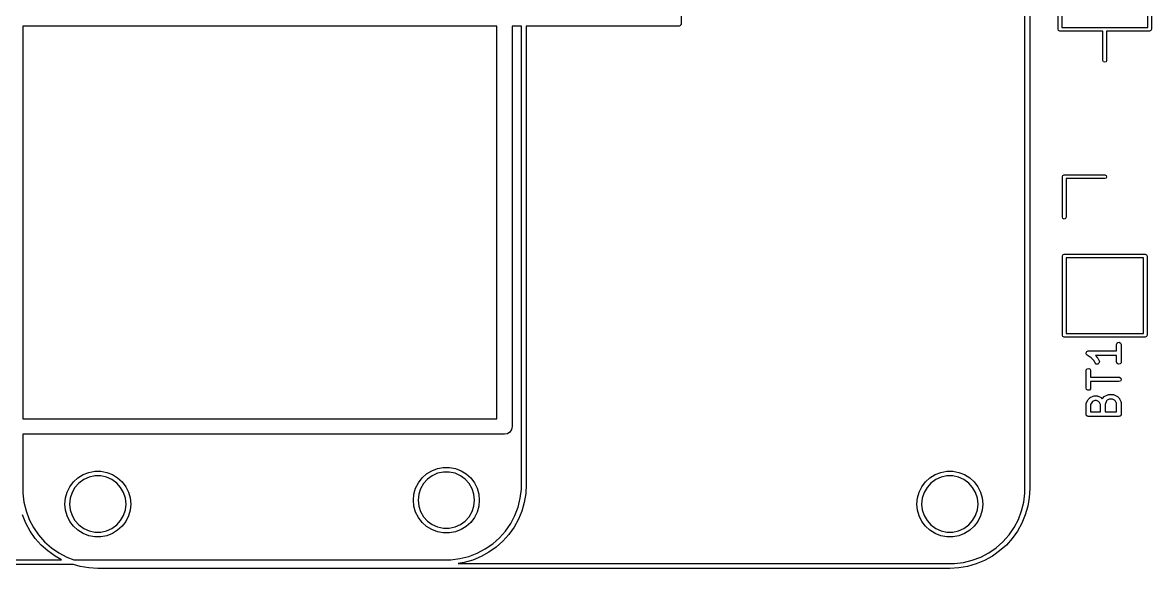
# Model space of a CAD drawing. Extents: x 2.2 to 5.02, y -4.1 to -2.37.
# Drawn here: x 3.503 to 4.96, y -4.103 to -3.398 of the extents above; entities that cross this region are included whole.
import ezdxf

# ---------------------------------------------------------------- set-up
doc = ezdxf.new("R2010")
doc.units = 0
doc.header["$MEASUREMENT"] = 0
doc.layers.add('BLACK', color=7, linetype='CONTINUOUS')

msp = doc.modelspace()

# ---------------------------------------------------------------- linework, layer by layer
at = {"layer": 'BLACK', "linetype": 'CONTINUOUS'}
for p, q in [((4.79685, -4), (4.79685, -2.6)), ((4.80315, -2.6), (4.80315, -4)), ((4.35315, -3.20315), (4.35315, -3.4)), ((4.83976, -3.40709), (4.83976, -3.19291)), ((4.96024, -3.19291), (4.96024, -3.40709)), ((4.84449, -3.23543), (4.84449, -3.40472)), ((4.95551, -3.40472), (4.95551, -3.23543)), ((3.50315, -3.40315), (3.50315, -3.91)), ((4.115, -3.40315), (3.50315, -3.40315)), ((4.115, -3.91), (4.115, -3.40315)), ((4.135, -3.40315), (4.135, -3.92)), ((4.14685, -3.40315), (4.135, -3.40315)), ((4.14685, -3.995), (4.14685, -3.40315)), ((4.35, -3.40315), (4.15315, -3.40315)), ((4.15315, -3.40315), (4.15315, -3.995)), ((4.35077, -3.40287), (4.35, -3.40315)), ((4.35157, -3.40273), (4.35077, -3.40287)), ((4.35176, -3.40251), (4.35157, -3.40273)), ((4.35202, -3.40241), (4.35176, -3.40251)), ((4.35243, -3.4017), (4.35202, -3.40241)), ((4.35296, -3.40108), (4.35243, -3.4017)), ((4.35303, -3.40067), (4.35296, -3.40108)), ((4.3531, -3.40055), (4.35303, -3.40067)), ((4.35315, -3.4), (4.35308, -3.40041)), ((4.35308, -3.40041), (4.3531, -3.40055)), ((4.84046, -3.40876), (4.83976, -3.40709)), ((4.84213, -3.40945), (4.84046, -3.40876)), ((4.89764, -3.40945), (4.84213, -3.40945)), ((4.84449, -3.40472), (4.95551, -3.40472)), ((4.89764, -3.44724), (4.89764, -3.40945)), ((4.95787, -3.40945), (4.90236, -3.40945)), ((4.90236, -3.40945), (4.90236, -3.44724)), ((4.95954, -3.40876), (4.95787, -3.40945)), ((4.96024, -3.40709), (4.95954, -3.40876)), ((4.89833, -3.44891), (4.89764, -3.44724)), ((4.9, -3.44961), (4.89833, -3.44891)), ((4.90167, -3.44891), (4.9, -3.44961)), ((4.90236, -3.44724), (4.90167, -3.44891)), ((4.84528, -3.59744), (4.84597, -3.59577)), ((4.84528, -3.6498), (4.84528, -3.59744)), ((4.84597, -3.59577), (4.84764, -3.59508)), ((4.84764, -3.59508), (4.9, -3.59508)), ((4.9, -3.59508), (4.90167, -3.59577)), ((4.90167, -3.59911), (4.9, -3.5998)), ((4.90167, -3.59577), (4.90236, -3.59744)), ((4.90236, -3.59744), (4.90167, -3.59911)), ((4.9, -3.5998), (4.85, -3.5998)), ((4.85, -3.5998), (4.85, -3.6498)), ((4.84597, -3.65147), (4.84528, -3.6498)), ((4.84764, -3.65217), (4.84597, -3.65147)), ((4.84931, -3.65147), (4.84764, -3.65217)), ((4.85, -3.6498), (4.84931, -3.65147)), ((4.84528, -3.6998), (4.84597, -3.69813)), ((4.84528, -3.80217), (4.84528, -3.6998)), ((4.84597, -3.69813), (4.84764, -3.69744)), ((4.84764, -3.69744), (4.95236, -3.69744)), ((4.95236, -3.69744), (4.95403, -3.69813)), ((4.95403, -3.69813), (4.95472, -3.6998)), ((4.95472, -3.6998), (4.95472, -3.80217)), ((4.85, -3.70217), (4.85, -3.7998)), ((4.95, -3.70217), (4.85, -3.70217)), ((4.95, -3.7998), (4.95, -3.70217)), ((4.84597, -3.80384), (4.84528, -3.80217)), ((4.85, -3.7998), (4.95, -3.7998)), ((4.95472, -3.80217), (4.95403, -3.80384)), ((4.84764, -3.80453), (4.84597, -3.80384)), ((4.95236, -3.80453), (4.84764, -3.80453)), ((4.91526, -3.81407), (4.91544, -3.81306)), ((4.91526, -3.82236), (4.91526, -3.81407)), ((4.91544, -3.81306), (4.91674, -3.81151)), ((4.91674, -3.81151), (4.91873, -3.81116)), ((4.91873, -3.81116), (4.92048, -3.81217)), ((4.92048, -3.81217), (4.92117, -3.81407)), ((4.92117, -3.81407), (4.92117, -3.83657)), ((4.95403, -3.80384), (4.95236, -3.80453)), ((4.8759, -3.82513), (4.87596, -3.82497)), ((4.87614, -3.82595), (4.8759, -3.82513)), ((4.87594, -3.8248), (4.87636, -3.82406)), ((4.87596, -3.82497), (4.87594, -3.8248)), ((4.87629, -3.82679), (4.87614, -3.82595)), ((4.87642, -3.8269), (4.87629, -3.82679)), ((4.87636, -3.82406), (4.87671, -3.82328)), ((4.87646, -3.82707), (4.87642, -3.8269)), ((4.87721, -3.82777), (4.87646, -3.82707)), ((4.87671, -3.82328), (4.87686, -3.8232)), ((4.87686, -3.8232), (4.87695, -3.82305)), ((4.87695, -3.82305), (4.87775, -3.82276)), ((4.88259, -3.83136), (4.87721, -3.82777)), ((4.87775, -3.82276), (4.87852, -3.82238)), ((4.87852, -3.82238), (4.87868, -3.82242)), ((4.87868, -3.82242), (4.87884, -3.82236)), ((4.87884, -3.82236), (4.91526, -3.82236)), ((4.88579, -3.83456), (4.88259, -3.83136)), ((4.91526, -3.82827), (4.88785, -3.82827)), ((4.88785, -3.82827), (4.8903, -3.83073)), ((4.8903, -3.83073), (4.89081, -3.83145)), ((4.89081, -3.83145), (4.89086, -3.8315)), ((4.89086, -3.8315), (4.89273, -3.83524)), ((4.91526, -3.83657), (4.91526, -3.82827)), ((4.87589, -3.84781), (4.87607, -3.8468)), ((4.87607, -3.8468), (4.87737, -3.84526)), ((4.87737, -3.84526), (4.87936, -3.84491)), ((4.87936, -3.84491), (4.88111, -3.84592)), ((4.88111, -3.84592), (4.8818, -3.84781)), ((4.88745, -3.83789), (4.88579, -3.83456)), ((4.88892, -3.83927), (4.88745, -3.83789)), ((4.89093, -3.8394), (4.88892, -3.83927)), ((4.89256, -3.83819), (4.89093, -3.8394)), ((4.89303, -3.83623), (4.89256, -3.83819)), ((4.89273, -3.83524), (4.89303, -3.83623)), ((4.91595, -3.83846), (4.91526, -3.83657)), ((4.9177, -3.83947), (4.91595, -3.83846)), ((4.91969, -3.83912), (4.9177, -3.83947)), ((4.92099, -3.83758), (4.91969, -3.83912)), ((4.92117, -3.83657), (4.92099, -3.83758)), ((4.87589, -3.87031), (4.87589, -3.84781)), ((4.8818, -3.84781), (4.8818, -3.85611)), ((4.8818, -3.85611), (4.91821, -3.85611)), ((4.91821, -3.85611), (4.91922, -3.85629)), ((4.92011, -3.86132), (4.91821, -3.86202)), ((4.91922, -3.85629), (4.92077, -3.85759)), ((4.92112, -3.85958), (4.92011, -3.86132)), ((4.92077, -3.85759), (4.92112, -3.85958)), ((4.87658, -3.87221), (4.87589, -3.87031)), ((4.87833, -3.87322), (4.87658, -3.87221)), ((4.88032, -3.87287), (4.87833, -3.87322)), ((4.88162, -3.87132), (4.88032, -3.87287)), ((4.8818, -3.87031), (4.88162, -3.87132)), ((4.91821, -3.86202), (4.8818, -3.86202)), ((4.8818, -3.86202), (4.8818, -3.87031)), ((4.87589, -3.89093), (4.87607, -3.88992)), ((4.87589, -3.90406), (4.87589, -3.89093)), ((4.87607, -3.88992), (4.87618, -3.88979)), ((4.87618, -3.88979), (4.8762, -3.88961)), ((4.8762, -3.88961), (4.87808, -3.88586)), ((4.87808, -3.88586), (4.8786, -3.88515)), ((4.8786, -3.88515), (4.87863, -3.8851)), ((4.87863, -3.8851), (4.8805, -3.88322)), ((4.8805, -3.88322), (4.88123, -3.88272)), ((4.88123, -3.88272), (4.88127, -3.88267)), ((4.88127, -3.88267), (4.88502, -3.88079)), ((4.88314, -3.88893), (4.8818, -3.89163)), ((4.88434, -3.88774), (4.88314, -3.88893)), ((4.88704, -3.88639), (4.88434, -3.88774)), ((4.88502, -3.88079), (4.886, -3.8805)), ((4.886, -3.8805), (4.88618, -3.88054)), ((4.88618, -3.88054), (4.88634, -3.88048)), ((4.88634, -3.88048), (4.89009, -3.88048)), ((4.88939, -3.88639), (4.88704, -3.88639)), ((4.89209, -3.88774), (4.88939, -3.88639)), ((4.89009, -3.88048), (4.8911, -3.88066)), ((4.8911, -3.88066), (4.89124, -3.88077)), ((4.89124, -3.88077), (4.89141, -3.88079)), ((4.89141, -3.88079), (4.89516, -3.88267)), ((4.89329, -3.88893), (4.89209, -3.88774)), ((4.89464, -3.89163), (4.89329, -3.88893)), ((4.89516, -3.88267), (4.89587, -3.88319)), ((4.89587, -3.88319), (4.89593, -3.88322)), ((4.89593, -3.88322), (4.89681, -3.8841)), ((4.89681, -3.8841), (4.89715, -3.88347)), ((4.89715, -3.88347), (4.8973, -3.88338)), ((4.8973, -3.88338), (4.89738, -3.88322)), ((4.89738, -3.88322), (4.89925, -3.88135)), ((4.89925, -3.88135), (4.89998, -3.88084)), ((4.89998, -3.88084), (4.90002, -3.88079)), ((4.90002, -3.88079), (4.90377, -3.87892)), ((4.90205, -3.8869), (4.90054, -3.89141)), ((4.90309, -3.88586), (4.90205, -3.8869)), ((4.90579, -3.88451), (4.90309, -3.88586)), ((4.90377, -3.87892), (4.90475, -3.87863)), ((4.90475, -3.87863), (4.90492, -3.87867)), ((4.90492, -3.87867), (4.90509, -3.87861)), ((4.90509, -3.87861), (4.91071, -3.87861)), ((4.91002, -3.88451), (4.90579, -3.88451)), ((4.91271, -3.88586), (4.91002, -3.88451)), ((4.91071, -3.87861), (4.91172, -3.87879)), ((4.91172, -3.87879), (4.91186, -3.8789)), ((4.91186, -3.8789), (4.91203, -3.87892)), ((4.91203, -3.87892), (4.91578, -3.88079)), ((4.91391, -3.88706), (4.91271, -3.88586)), ((4.91526, -3.88976), (4.91391, -3.88706)), ((4.91526, -3.9011), (4.91526, -3.88976)), ((4.91578, -3.88079), (4.91649, -3.88132)), ((4.91649, -3.88132), (4.91655, -3.88135)), ((4.91655, -3.88135), (4.91843, -3.88322)), ((4.91843, -3.88322), (4.91893, -3.88394)), ((4.91893, -3.88394), (4.91898, -3.88399)), ((4.91898, -3.88399), (4.92085, -3.88774)), ((4.92085, -3.88774), (4.92115, -3.88872)), ((4.92115, -3.88872), (4.92111, -3.88889)), ((4.92111, -3.88889), (4.92117, -3.88906)), ((4.92117, -3.88906), (4.92117, -3.90406)), ((4.87615, -3.90478), (4.87589, -3.90406)), ((4.87629, -3.90553), (4.87615, -3.90478)), ((4.87649, -3.9057), (4.87629, -3.90553)), ((4.8818, -3.89163), (4.8818, -3.9011)), ((4.8818, -3.9011), (4.89464, -3.9011)), ((4.89464, -3.9011), (4.89464, -3.89163)), ((4.90054, -3.89141), (4.90054, -3.9011)), ((4.90054, -3.9011), (4.91526, -3.9011)), ((4.92049, -3.90565), (4.92011, -3.90632)), ((4.92099, -3.90507), (4.92049, -3.90565)), ((4.92106, -3.90468), (4.92099, -3.90507)), ((4.92112, -3.90457), (4.92106, -3.90468)), ((4.92117, -3.90406), (4.9211, -3.90444)), ((4.9211, -3.90444), (4.92112, -3.90457)), ((3.50315, -3.91), (4.115, -3.91)), ((4.135, -3.92), (4.13424, -3.92383)), ((4.87658, -3.90595), (4.87649, -3.9057)), ((4.87725, -3.90634), (4.87658, -3.90595)), ((4.87783, -3.90683), (4.87725, -3.90634)), ((4.87822, -3.9069), (4.87783, -3.90683)), ((4.87833, -3.90696), (4.87822, -3.9069)), ((4.87846, -3.90694), (4.87833, -3.90696)), ((4.87884, -3.90701), (4.87846, -3.90694)), ((4.91821, -3.90701), (4.87884, -3.90701)), ((4.91893, -3.90675), (4.91821, -3.90701)), ((4.91969, -3.90661), (4.91893, -3.90675)), ((4.91986, -3.90641), (4.91969, -3.90661)), ((4.92011, -3.90632), (4.91986, -3.90641)), ((4.125, -3.93), (3.50315, -3.93)), ((3.50315, -3.93), (3.50315, -4)), ((4.12883, -3.92924), (4.125, -3.93)), ((4.13207, -3.92707), (4.12883, -3.92924)), ((4.13424, -3.92383), (4.13207, -3.92707)), ((3.58836, -3.9791), (3.59608, -3.97766)), ((3.59608, -3.97766), (3.60392, -3.97766)), ((3.60392, -3.97766), (3.61164, -3.9791)), ((4.02438, -3.98107), (4.03105, -3.97694)), ((4.03105, -3.97694), (4.03836, -3.9741)), ((4.03836, -3.9741), (4.04608, -3.97266)), ((4.04608, -3.97266), (4.05392, -3.97266)), ((4.05392, -3.97266), (4.06164, -3.9741)), ((4.06164, -3.9741), (4.06895, -3.97694)), ((4.06895, -3.97694), (4.07562, -3.98107)), ((4.68836, -3.9791), (4.69608, -3.97766)), ((4.69608, -3.97766), (4.70392, -3.97766)), ((4.70392, -3.97766), (4.71164, -3.9791)), ((3.56385, -3.99762), (3.56858, -3.99135)), ((3.56858, -3.99135), (3.57438, -3.98607)), ((3.57563, -3.99293), (3.57054, -3.99859)), ((3.57438, -3.98607), (3.58105, -3.98194)), ((3.58179, -3.98846), (3.57563, -3.99293)), ((3.58105, -3.98194), (3.58836, -3.9791)), ((3.58875, -3.98536), (3.58179, -3.98846)), ((3.59619, -3.98378), (3.58875, -3.98536)), ((3.60381, -3.98378), (3.59619, -3.98378)), ((3.61125, -3.98536), (3.60381, -3.98378)), ((3.61821, -3.98846), (3.61125, -3.98536)), ((3.61164, -3.9791), (3.61895, -3.98194)), ((3.62437, -3.99293), (3.61821, -3.98846)), ((3.61895, -3.98194), (3.62562, -3.98607)), ((3.62946, -3.99859), (3.62437, -3.99293)), ((3.62562, -3.98607), (3.63142, -3.99135)), ((3.63142, -3.99135), (3.63615, -3.99762)), ((4.01035, -3.99964), (4.01385, -3.99262)), ((4.01385, -3.99262), (4.01858, -3.98635)), ((4.01858, -3.98635), (4.02438, -3.98107)), ((4.02563, -3.98793), (4.02054, -3.99359)), ((4.03179, -3.98346), (4.02563, -3.98793)), ((4.03875, -3.98036), (4.03179, -3.98346)), ((4.04619, -3.97878), (4.03875, -3.98036)), ((4.05381, -3.97878), (4.04619, -3.97878)), ((4.06125, -3.98036), (4.05381, -3.97878)), ((4.06821, -3.98346), (4.06125, -3.98036)), ((4.07437, -3.98793), (4.06821, -3.98346)), ((4.07946, -3.99359), (4.07437, -3.98793)), ((4.07562, -3.98107), (4.08142, -3.98635)), ((4.08142, -3.98635), (4.08615, -3.99262)), ((4.08615, -3.99262), (4.08965, -3.99964)), ((4.66385, -3.99762), (4.66858, -3.99135)), ((4.66858, -3.99135), (4.67438, -3.98607)), ((4.67563, -3.99293), (4.67054, -3.99859)), ((4.67438, -3.98607), (4.68105, -3.98194)), ((4.68179, -3.98846), (4.67563, -3.99293)), ((4.68105, -3.98194), (4.68836, -3.9791)), ((4.68875, -3.98536), (4.68179, -3.98846)), ((4.69619, -3.98378), (4.68875, -3.98536)), ((4.70381, -3.98378), (4.69619, -3.98378)), ((4.71125, -3.98536), (4.70381, -3.98378)), ((4.71821, -3.98846), (4.71125, -3.98536)), ((4.71164, -3.9791), (4.71895, -3.98194)), ((4.72437, -3.99293), (4.71821, -3.98846)), ((4.71895, -3.98194), (4.72562, -3.98607)), ((4.72946, -3.99859), (4.72437, -3.99293)), ((4.72562, -3.98607), (4.73142, -3.99135)), ((4.73142, -3.99135), (4.73615, -3.99762)), ((3.50315, -4), (3.50315, -4.00586)), ((3.50315, -4.00586), (3.50456, -4.01749)), ((3.5582, -4.01219), (3.56035, -4.00464)), ((3.56035, -4.00464), (3.56385, -3.99762)), ((3.56673, -4.00519), (3.56438, -4.01243)), ((3.57054, -3.99859), (3.56673, -4.00519)), ((3.63327, -4.00519), (3.62946, -3.99859)), ((3.63562, -4.01243), (3.63327, -4.00519)), ((3.63615, -3.99762), (3.63965, -4.00464)), ((3.63965, -4.00464), (3.6418, -4.01219)), ((4.00748, -4.015), (4.0082, -4.00719)), ((4.0082, -4.00719), (4.01035, -3.99964)), ((4.01438, -4.00743), (4.01358, -4.015)), ((4.01673, -4.00019), (4.01438, -4.00743)), ((4.02054, -3.99359), (4.01673, -4.00019)), ((4.08327, -4.00019), (4.07946, -3.99359)), ((4.08562, -4.00743), (4.08327, -4.00019)), ((4.08642, -4.015), (4.08562, -4.00743)), ((4.08965, -3.99964), (4.0918, -4.00719)), ((4.0918, -4.00719), (4.09252, -4.015)), ((4.14544, -4.01249), (4.14685, -4.00086)), ((4.14685, -4.00086), (4.14685, -3.995)), ((4.1525, -4.00655), (4.15056, -4.01795)), ((4.15315, -3.995), (4.1525, -4.00655)), ((4.6582, -4.01219), (4.66035, -4.00464)), ((4.66035, -4.00464), (4.66385, -3.99762)), ((4.66673, -4.00519), (4.66438, -4.01243)), ((4.67054, -3.99859), (4.66673, -4.00519)), ((4.73327, -4.00519), (4.72946, -3.99859)), ((4.73562, -4.01243), (4.73327, -4.00519)), ((4.73615, -3.99762), (4.73965, -4.00464)), ((4.73965, -4.00464), (4.7418, -4.01219)), ((4.79544, -4.01749), (4.79685, -4.00586)), ((4.79685, -4.00586), (4.79685, -4)), ((4.80315, -4), (4.8025, -4.01155)), ((3.50456, -4.01749), (3.50737, -4.02887)), ((3.55748, -4.02), (3.5582, -4.01219)), ((3.5582, -4.02781), (3.55748, -4.02)), ((3.56438, -4.01243), (3.56358, -4.02)), ((3.56358, -4.02), (3.56438, -4.02757)), ((3.63642, -4.02), (3.63562, -4.01243)), ((3.63562, -4.02757), (3.63642, -4.02)), ((3.6418, -4.01219), (3.64252, -4.02)), ((3.64252, -4.02), (3.6418, -4.02781)), ((4.0082, -4.02281), (4.00748, -4.015)), ((4.01358, -4.015), (4.01438, -4.02257)), ((4.08562, -4.02257), (4.08642, -4.015)), ((4.09252, -4.015), (4.0918, -4.02281)), ((4.14263, -4.02387), (4.14544, -4.01249)), ((4.15056, -4.01795), (4.14736, -4.02907)), ((4.65748, -4.02), (4.6582, -4.01219)), ((4.6582, -4.02781), (4.65748, -4.02)), ((4.66438, -4.01243), (4.66358, -4.02)), ((4.66358, -4.02), (4.66438, -4.02757)), ((4.73642, -4.02), (4.73562, -4.01243)), ((4.73562, -4.02757), (4.73642, -4.02)), ((4.7418, -4.01219), (4.74252, -4.02)), ((4.74252, -4.02), (4.7418, -4.02781)), ((4.79263, -4.02887), (4.79544, -4.01749)), ((4.8025, -4.01155), (4.80056, -4.02295)), ((3.50707, -4.04475), (3.50264, -4.03407)), ((3.50737, -4.02887), (3.51152, -4.03982)), ((3.56035, -4.03536), (3.5582, -4.02781)), ((3.56385, -4.04238), (3.56035, -4.03536)), ((3.56438, -4.02757), (3.56673, -4.03481)), ((3.56673, -4.03481), (3.57054, -4.04141)), ((3.62946, -4.04141), (3.63327, -4.03481)), ((3.63327, -4.03481), (3.63562, -4.02757)), ((3.63965, -4.03536), (3.63615, -4.04238)), ((3.6418, -4.02781), (3.63965, -4.03536)), ((4.01035, -4.03036), (4.0082, -4.02281)), ((4.01385, -4.03738), (4.01035, -4.03036)), ((4.01438, -4.02257), (4.01673, -4.02981)), ((4.01673, -4.02981), (4.02054, -4.03641)), ((4.02054, -4.03641), (4.02563, -4.04207)), ((4.07437, -4.04207), (4.07946, -4.03641)), ((4.07946, -4.03641), (4.08327, -4.02981)), ((4.08327, -4.02981), (4.08562, -4.02257)), ((4.08965, -4.03036), (4.08615, -4.03738)), ((4.0918, -4.02281), (4.08965, -4.03036)), ((4.13303, -4.0452), (4.13848, -4.03482)), ((4.13848, -4.03482), (4.14263, -4.02387)), ((4.14736, -4.02907), (4.14293, -4.03975)), ((4.66035, -4.03536), (4.6582, -4.02781)), ((4.66385, -4.04238), (4.66035, -4.03536)), ((4.66438, -4.02757), (4.66673, -4.03481)), ((4.66673, -4.03481), (4.67054, -4.04141)), ((4.72946, -4.04141), (4.73327, -4.03481)), ((4.73327, -4.03481), (4.73562, -4.02757)), ((4.73965, -4.03536), (4.73615, -4.04238)), ((4.7418, -4.02781), (4.73965, -4.03536)), ((4.78848, -4.03982), (4.79263, -4.02887)), ((4.79736, -4.03407), (4.79293, -4.04475)), ((4.80056, -4.02295), (4.79736, -4.03407)), ((3.51266, -4.05488), (3.50707, -4.04475)), ((3.51152, -4.03982), (3.51697, -4.0502)), ((3.51697, -4.0502), (3.52362, -4.05984)), ((3.56858, -4.04865), (3.56385, -4.04238)), ((3.57438, -4.05393), (3.56858, -4.04865)), ((3.57054, -4.04141), (3.57563, -4.04707)), ((3.57563, -4.04707), (3.58179, -4.05154)), ((3.61821, -4.05154), (3.62437, -4.04707)), ((3.62437, -4.04707), (3.62946, -4.04141)), ((3.63142, -4.04865), (3.62562, -4.05393)), ((3.63615, -4.04238), (3.63142, -4.04865)), ((4.01858, -4.04365), (4.01385, -4.03738)), ((4.02438, -4.04893), (4.01858, -4.04365)), ((4.03105, -4.05306), (4.02438, -4.04893)), ((4.02563, -4.04207), (4.03179, -4.04654)), ((4.03179, -4.04654), (4.03875, -4.04964)), ((4.03875, -4.04964), (4.04619, -4.05122)), ((4.04619, -4.05122), (4.05381, -4.05122)), ((4.05381, -4.05122), (4.06125, -4.04964)), ((4.06125, -4.04964), (4.06821, -4.04654)), ((4.06821, -4.04654), (4.07437, -4.04207)), ((4.07562, -4.04893), (4.06895, -4.05306)), ((4.08142, -4.04365), (4.07562, -4.04893)), ((4.08615, -4.03738), (4.08142, -4.04365)), ((4.12638, -4.05484), (4.13303, -4.0452)), ((4.13734, -4.04988), (4.13065, -4.05931)), ((4.14293, -4.03975), (4.13734, -4.04988)), ((4.66858, -4.04865), (4.66385, -4.04238)), ((4.67438, -4.05393), (4.66858, -4.04865)), ((4.67054, -4.04141), (4.67563, -4.04707)), ((4.67563, -4.04707), (4.68179, -4.05154)), ((4.71821, -4.05154), (4.72437, -4.04707)), ((4.72437, -4.04707), (4.72946, -4.04141)), ((4.73142, -4.04865), (4.72562, -4.05393)), ((4.73615, -4.04238), (4.73142, -4.04865)), ((4.77638, -4.05984), (4.78303, -4.0502)), ((4.78303, -4.0502), (4.78848, -4.03982)), ((4.79293, -4.04475), (4.78734, -4.05488)), ((3.51935, -4.06431), (3.51266, -4.05488)), ((3.52706, -4.07294), (3.51935, -4.06431)), ((3.52362, -4.05984), (3.53139, -4.06861)), ((3.58105, -4.05806), (3.57438, -4.05393)), ((3.58836, -4.0609), (3.58105, -4.05806)), ((3.58179, -4.05154), (3.58875, -4.05464)), ((3.59608, -4.06234), (3.58836, -4.0609)), ((3.58875, -4.05464), (3.59619, -4.05622)), ((3.60392, -4.06234), (3.59608, -4.06234)), ((3.59619, -4.05622), (3.60381, -4.05622)), ((3.60381, -4.05622), (3.61125, -4.05464)), ((3.61164, -4.0609), (3.60392, -4.06234)), ((3.61125, -4.05464), (3.61821, -4.05154)), ((3.61895, -4.05806), (3.61164, -4.0609)), ((3.62562, -4.05393), (3.61895, -4.05806)), ((4.03836, -4.0559), (4.03105, -4.05306)), ((4.04608, -4.05734), (4.03836, -4.0559)), ((4.05392, -4.05734), (4.04608, -4.05734)), ((4.06164, -4.0559), (4.05392, -4.05734)), ((4.06895, -4.05306), (4.06164, -4.0559)), ((4.10984, -4.07138), (4.11861, -4.06361)), ((4.11861, -4.06361), (4.12638, -4.05484)), ((4.13065, -4.05931), (4.12294, -4.06794)), ((4.68105, -4.05806), (4.67438, -4.05393)), ((4.68836, -4.0609), (4.68105, -4.05806)), ((4.68179, -4.05154), (4.68875, -4.05464)), ((4.69608, -4.06234), (4.68836, -4.0609)), ((4.68875, -4.05464), (4.69619, -4.05622)), ((4.70392, -4.06234), (4.69608, -4.06234)), ((4.69619, -4.05622), (4.70381, -4.05622)), ((4.70381, -4.05622), (4.71125, -4.05464)), ((4.71164, -4.0609), (4.70392, -4.06234)), ((4.71125, -4.05464), (4.71821, -4.05154)), ((4.71895, -4.05806), (4.71164, -4.0609)), ((4.72562, -4.05393), (4.71895, -4.05806)), ((4.76861, -4.06861), (4.77638, -4.05984)), ((4.78065, -4.06431), (4.77294, -4.07294)), ((4.78734, -4.05488), (4.78065, -4.06431)), ((3.53569, -4.08065), (3.52706, -4.07294)), ((3.53139, -4.06861), (3.54016, -4.07638)), ((3.54016, -4.07638), (3.5498, -4.08303)), ((4.08982, -4.08348), (4.1002, -4.07803)), ((4.1002, -4.07803), (4.10984, -4.07138)), ((4.11431, -4.07565), (4.10488, -4.08234)), ((4.12294, -4.06794), (4.11431, -4.07565)), ((4.7502, -4.08303), (4.75984, -4.07638)), ((4.75984, -4.07638), (4.76861, -4.06861)), ((4.77294, -4.07294), (4.76431, -4.08065)), ((3.4353, -4.09185), (3.55328, -4.09185)), ((3.54512, -4.08734), (3.53569, -4.08065)), ((3.55328, -4.09185), (3.54512, -4.08734)), ((3.5498, -4.08303), (3.56018, -4.08848)), ((3.56018, -4.08848), (3.56907, -4.09185)), ((3.56907, -4.09185), (4.05, -4.09185)), ((4.05, -4.09185), (4.05586, -4.09185)), ((4.05586, -4.09185), (4.06749, -4.09044)), ((4.06749, -4.09044), (4.07887, -4.08763)), ((4.08407, -4.09236), (4.07295, -4.09556)), ((4.07887, -4.08763), (4.08982, -4.08348)), ((4.09475, -4.08793), (4.08407, -4.09236)), ((4.10488, -4.08234), (4.09475, -4.08793)), ((4.71749, -4.09544), (4.72887, -4.09263)), ((4.72887, -4.09263), (4.73982, -4.08848)), ((4.74475, -4.09293), (4.73407, -4.09736)), ((4.73982, -4.08848), (4.7502, -4.08303)), ((4.75488, -4.08734), (4.74475, -4.09293)), ((4.76431, -4.08065), (4.75488, -4.08734)), ((3.56867, -4.09815), (3.4, -4.09815)), ((3.57705, -4.10056), (3.56867, -4.09815)), ((3.58845, -4.1025), (3.57705, -4.10056)), ((3.6, -4.10315), (3.58845, -4.1025)), ((4.7, -4.10315), (3.6, -4.10315)), ((4.07295, -4.09556), (4.06538, -4.09685)), ((4.06538, -4.09685), (4.7, -4.09685)), ((4.7, -4.09685), (4.70586, -4.09685)), ((4.71155, -4.1025), (4.7, -4.10315)), ((4.70586, -4.09685), (4.71749, -4.09544)), ((4.72295, -4.10056), (4.71155, -4.1025)), ((4.73407, -4.09736), (4.72295, -4.10056))]:
    msp.add_line(p, q, dxfattribs=at)

doc.saveas('drawing.dxf')
